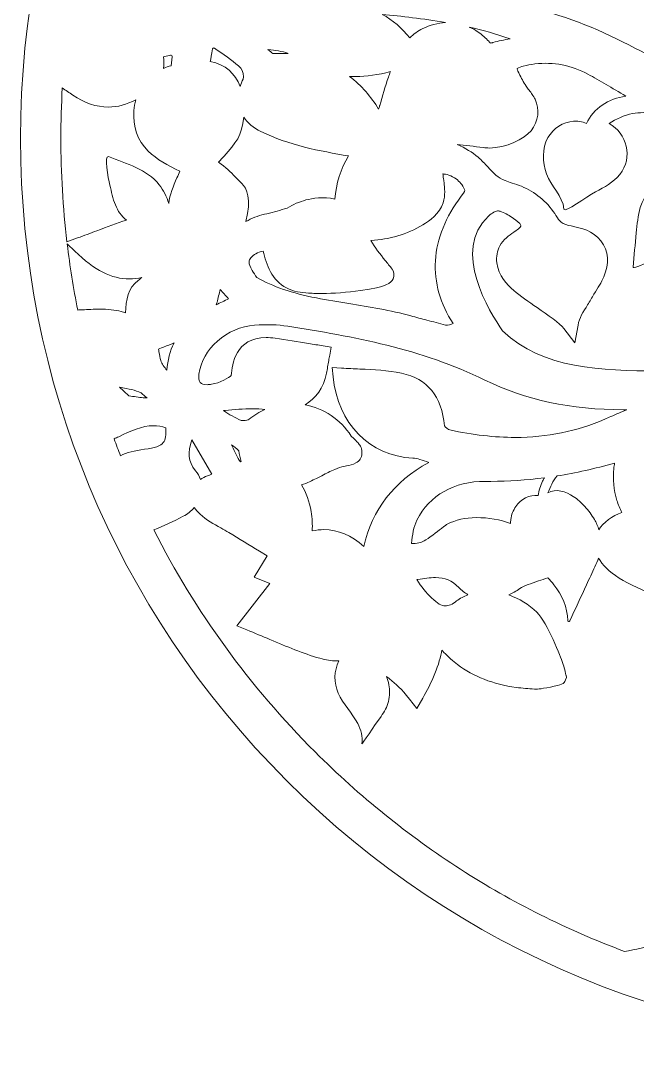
# Model space of a CAD drawing. Header units: millimetres. Extents: x -978 to 1415, y -113 to 605.
# Drawn here: x 728.8 to 961.7, y -80.8 to 306.6 of the extents above; entities that cross this region are included whole.
import ezdxf

# ---------------------------------------------------------------- set-up
doc = ezdxf.new("R2010")
doc.units = ezdxf.units.MM
doc.header["$MEASUREMENT"] = 0
doc.layers.add('Layer 1', color=7, linetype='Continuous')

msp = doc.modelspace()

# ---------------------------------------------------------------- linework, layer by layer
at = {"layer": 'Layer 1', "lineweight": 0}
for points, knots in [([(1314.18, 504.58), (1249.42, 569.34), (1163.31, 605.01), (1071.72, 605.01), (980.12, 605.01), (894.02, 569.34), (829.25, 504.58), (764.48, 439.81), (728.82, 353.7), (728.82, 262.11), (728.82, 170.52), (764.48, 84.41), (829.25, 19.64), (894.02, -45.12), (980.12, -80.79), (1071.72, -80.79), (1163.31, -80.79), (1249.42, -45.12), (1314.18, 19.64), (1378.95, 84.41), (1414.62, 170.52), (1414.62, 262.11), (1414.62, 353.7), (1378.95, 439.81), (1314.18, 504.58)], [0, 0, 0, 0, 1, 1, 1, 2, 2, 2, 3, 3, 3, 4, 4, 4, 5, 5, 5, 6, 6, 6, 7, 7, 7, 8, 8, 8, 8]), ([(920.52, 359.5), (921.96, 356.03), (924.02, 353.15), (926.63, 350.95), (927.38, 350.31), (928.15, 349.71), (928.91, 349.12), (930.57, 347.82), (932.14, 346.6), (933.38, 345.13), (935.23, 342.93), (938.88, 335.05), (940.15, 334.91), (942.5, 334.67), (947.78, 344.13), (948.83, 346.13), (949.33, 347.06), (949.77, 347.91), (950.13, 348.58), (950.35, 348.97), (950.56, 349.36), (950.78, 349.75), (952.44, 352.76), (954.31, 356.17), (954.31, 360.43), (954.29, 368.49), (948.36, 375.78), (940.2, 377.77), (939.83, 377.86), (939.57, 378.16), (939.55, 378.53), (939.42, 380.19), (939.34, 381.67), (939.3, 383.06), (939.26, 384.07), (939.46, 384.55), (939.58, 384.68), (939.66, 384.76), (939.91, 384.85), (940.37, 384.85), (940.91, 384.85), (941.56, 384.73), (942.3, 384.48), (950.92, 381.66), (955.61, 377.71), (957.99, 371.26), (961.83, 360.86), (965.82, 350.37), (969.69, 340.21), (971.86, 334.52), (974.06, 328.73), (976.25, 322.92), (973.64, 325.3), (970.68, 327.34), (967.27, 328.36), (965.27, 331.61), (962.98, 334.93), (959.34, 336.46), (955.74, 337.97), (952.09, 337.31), (949.19, 334.73), (943.61, 329.75), (940.5, 322.01), (933.13, 319.19), (931.49, 318.56), (947.81, 310.96), (955.44, 311.87), (958.51, 312.24), (963.53, 313.28), (965.16, 316.27), (966.1, 318), (965.79, 319.94), (965.37, 321.77), (965.37, 321.78), (965.37, 321.79), (965.37, 321.79), (965.19, 322.54), (965.97, 323.14), (966.65, 322.78), (966.95, 322.62), (967.25, 322.46), (967.54, 322.29), (969.75, 320.88), (971.73, 319.06), (973.52, 317.14), (977.01, 313.43), (979.83, 309.12), (982.27, 304.67), (983.21, 302.93), (984.09, 301.17), (984.93, 299.39), (986.57, 294.49), (987.9, 289.36), (989.29, 283.97), (989.29, 283.97), (989.31, 283.9), (989.31, 283.9), (989.58, 282.85), (989.85, 281.78), (990.14, 280.7), (989.63, 280.94), (989.13, 281.18), (988.65, 281.43), (983.13, 284.17), (977.56, 287.19), (972.18, 290.12), (960.14, 296.66), (947.69, 303.43), (934.53, 307.73), (931.2, 308.82), (928.13, 309.79), (925.16, 310.71), (924.94, 310.97), (924.72, 311.23), (924.51, 311.49), (922.83, 313.52), (921.28, 315.71), (919.99, 317.59), (919.52, 318.27), (919.05, 318.95), (918.59, 319.64), (918.59, 319.64), (918.52, 319.74), (918.52, 319.74), (917.55, 321.17), (916.55, 322.64), (915.51, 324.09), (914.98, 324.84), (914.47, 325.54), (913.96, 326.2), (915.36, 327.06), (916.55, 328.12), (917.5, 329.37), (918.89, 331.18), (919.77, 333.36), (920.04, 335.66), (920.29, 337.78), (920.07, 340), (919.38, 342.25), (918.76, 344.29), (917.79, 346.25), (916.5, 348.09), (915.31, 349.78), (913.81, 351.36), (911.92, 352.92), (909.45, 354.95), (906.76, 356.58), (904.17, 358.16), (903.12, 358.8), (902.03, 359.46), (900.99, 360.13), (899.15, 361.32), (897.55, 362.51), (896.11, 363.76), (894.78, 364.91), (893.47, 366.19), (892.21, 367.58), (893.64, 369.7), (894.89, 372.25), (896.1, 375.48), (896.1, 375.48), (896.91, 377.66), (896.91, 377.66), (896.91, 377.66), (895, 378.99), (895, 378.99), (888.18, 383.73), (880.64, 386.26), (872.57, 386.51), (880.06, 387.81), (887.37, 388.43), (894.99, 388.43), (897.31, 388.43), (899.7, 388.48), (902.01, 388.53), (902.01, 388.53), (902.05, 388.54), (902.05, 388.54), (909.26, 388.7), (916.73, 388.87), (923.7, 387.48), (927.12, 386.8), (927.79, 385.66), (928.3, 382.07), (928.39, 381.47), (928.49, 380.84), (928.63, 380.16), (928.93, 378.67), (928.11, 377.16), (926.69, 376.55), (926.58, 376.5), (926.46, 376.46), (926.35, 376.4), (924.93, 375.77), (916.44, 369.32), (920.52, 359.5)], [0, 0, 0, 0, 1, 1, 1, 2, 2, 2, 3, 3, 3, 4, 4, 4, 5, 5, 5, 6, 6, 6, 7, 7, 7, 8, 8, 8, 9, 9, 9, 10, 10, 10, 11, 11, 11, 12, 12, 12, 13, 13, 13, 14, 14, 14, 15, 15, 15, 16, 16, 16, 17, 17, 17, 18, 18, 18, 19, 19, 19, 20, 20, 20, 21, 21, 21, 22, 22, 22, 23, 23, 23, 24, 24, 24, 25, 25, 25, 26, 26, 26, 27, 27, 27, 28, 28, 28, 29, 29, 29, 30, 30, 30, 31, 31, 31, 32, 32, 32, 33, 33, 33, 34, 34, 34, 35, 35, 35, 36, 36, 36, 37, 37, 37, 38, 38, 38, 39, 39, 39, 40, 40, 40, 41, 41, 41, 42, 42, 42, 43, 43, 43, 44, 44, 44, 45, 45, 45, 46, 46, 46, 47, 47, 47, 48, 48, 48, 49, 49, 49, 50, 50, 50, 51, 51, 51, 52, 52, 52, 53, 53, 53, 54, 54, 54, 55, 55, 55, 56, 56, 56, 57, 57, 57, 58, 58, 58, 59, 59, 59, 60, 60, 60, 61, 61, 61, 62, 62, 62, 63, 63, 63, 64, 64, 64, 65, 65, 65, 65]), ([(865.37, 308.97), (872.73, 308.33), (880.65, 307.3), (889.29, 305.85), (886.32, 305.74), (883.35, 304.96), (880.63, 303.57), (878.84, 302.65), (877.2, 301.48), (875.74, 300.06), (872.84, 303.76), (869.32, 306.77), (865.37, 308.97)], [0, 0, 0, 0, 1, 1, 1, 2, 2, 2, 3, 3, 3, 4, 4, 4, 4]), ([(913.62, 299.73), (911.44, 299.37), (909.29, 298.9), (907.16, 298.32), (907.16, 298.32), (906.99, 298.27), (906.99, 298.27), (906.81, 298.22), (906.49, 298.14), (906.3, 298.1), (906.07, 298.26), (905.74, 298.61), (905.56, 298.79), (904.48, 299.92), (903.19, 301.21), (901.58, 302.29), (900.49, 303.03), (899.33, 303.65), (898.14, 304.17), (903.27, 303.02), (908.4, 301.55), (913.62, 299.73)], [0, 0, 0, 0, 1, 1, 1, 2, 2, 2, 3, 3, 3, 4, 4, 4, 5, 5, 5, 6, 6, 6, 7, 7, 7, 7]), ([(812.03, 288.62), (812.71, 287.96), (813.19, 285.19), (812.88, 284.52), (812.4, 283.59), (812.01, 282.68), (811.71, 281.77), (809.85, 286.41), (806.17, 290.22), (800.47, 291.19), (800.61, 292.23), (800.87, 293.74), (801.32, 295.92), (801.35, 296.08), (801.43, 296.18), (801.58, 296.24), (801.73, 296.3), (801.87, 296.29), (802, 296.2), (802, 296.2), (803.11, 295.44), (803.11, 295.44), (803.11, 295.44), (803.11, 295.43), (803.11, 295.43), (806.75, 292.95), (809.62, 290.98), (812.03, 288.62)], [0, 0, 0, 0, 1, 1, 1, 2, 2, 2, 3, 3, 3, 4, 4, 4, 5, 5, 5, 6, 6, 6, 7, 7, 7, 8, 8, 8, 9, 9, 9, 9]), ([(829.86, 294.22), (829.48, 294.21), (829.1, 294.2), (828.72, 294.19), (827.75, 294.16), (826.74, 294.13), (825.78, 294.13), (825.14, 294.13), (824.57, 294.14), (824.05, 294.17), (823.61, 294.48), (822.97, 294.99), (822.21, 295.66), (825.02, 295.39), (827.47, 295.05), (829.86, 294.22)], [0, 0, 0, 0, 1, 1, 1, 2, 2, 2, 3, 3, 3, 4, 4, 4, 5, 5, 5, 5]), ([(782.81, 292.87), (782.81, 292.87), (785.48, 293.5), (785.48, 293.5), (785.65, 293.54), (785.81, 293.5), (785.94, 293.38), (785.94, 293.38), (785.94, 293.38), (785.94, 293.38), (786.08, 293.26), (786.14, 293.11), (786.11, 292.93), (786.11, 292.93), (785.67, 289.58), (785.67, 289.58), (784.67, 289.3), (783.71, 288.96), (782.8, 288.57), (783.02, 289.94), (783.03, 291.37), (782.81, 292.87)], [0, 0, 0, 0, 1, 1, 1, 2, 2, 2, 3, 3, 3, 4, 4, 4, 5, 5, 5, 6, 6, 6, 7, 7, 7, 7]), ([(995.56, 189.42), (997.87, 187.93), (1000.7, 187.61), (1003.36, 187.23), (1006.95, 186.71), (1010.27, 185.68), (1013.27, 183.58), (1014.64, 182.62), (1013.99, 192.31), (1014.13, 195.69), (1014.25, 198.64), (1014, 201.86), (1012.35, 204.4), (1010.58, 207.11), (1007.4, 208.2), (1004.27, 208.14), (1002.69, 208.11), (1000.99, 207.64), (999.81, 206.63), (995.03, 212.15), (987.26, 214.79), (979.81, 212.17), (974.49, 210.31), (970.13, 206.16), (968.25, 200.83), (966.15, 194.88), (966.99, 188.2), (969.38, 182.47), (970.62, 179.5), (972.26, 176.73), (974.24, 174.22), (972.62, 174.25), (971.01, 174.27), (969.4, 174.29), (969.4, 174.29), (969.38, 172.79), (969.38, 172.79), (969.38, 172.79), (969.38, 172.75), (969.38, 172.75), (969.38, 172.75), (969.38, 172.75), (969.38, 172.75), (969.38, 172.75), (969.38, 172.79), (969.38, 172.79), (969.38, 172.79), (969.4, 174.29), (969.4, 174.29), (948.19, 174.54), (926.26, 174.81), (910.79, 189.45), (905.87, 196.49), (891.43, 219.77), (905.48, 232.77), (906.8, 233.99), (908.34, 234.8), (909.21, 234.74), (909.58, 234.71), (910.16, 234.48), (910.41, 234.38), (912, 233.74), (913.51, 232.91), (914.91, 231.92), (914.91, 231.92), (914.95, 231.89), (914.95, 231.89), (916.04, 231.11), (917.4, 230.15), (917.65, 229.28), (917.77, 228.87), (917.73, 228.54), (915.45, 226.99), (915.45, 226.99), (915.41, 226.96), (915.41, 226.96), (915.27, 226.86), (915.12, 226.76), (914.99, 226.67), (913.34, 225.53), (911.09, 223.96), (909.77, 221.56), (908.75, 219.71), (908.34, 217.45), (908.61, 215.19), (909.19, 210.25), (912.57, 206.84), (915.05, 204.7), (917.38, 202.7), (920.67, 200.42), (923.84, 198.22), (927.89, 195.41), (932.48, 192.23), (933.93, 190.33), (933.93, 190.33), (938.11, 184.88), (938.11, 184.88), (938.11, 184.88), (939.27, 191.65), (939.27, 191.65), (939.71, 194.21), (941.26, 196.68), (942.91, 199.3), (943.72, 200.59), (944.55, 201.92), (945.28, 203.31), (946.9, 205.72), (948.09, 207.8), (949.02, 209.86), (951.18, 214.68), (950.77, 219.74), (947.93, 223.4), (944.82, 227.41), (940.49, 228.28), (936.66, 229.05), (935.33, 229.32), (933.83, 229.67), (932.88, 230.47), (932.23, 231.01), (931.67, 231.9), (931.07, 232.84), (930.89, 233.13), (930.7, 233.43), (930.51, 233.72), (927.45, 238.34), (922.97, 242.01), (917.9, 244.04), (916.72, 244.52), (915.54, 244.89), (914.4, 245.26), (913.47, 245.56), (912.58, 245.84), (911.72, 246.17), (909.15, 247.14), (907.34, 249.09), (905.23, 251.34), (904.09, 252.56), (902.91, 253.83), (901.53, 255.01), (899.34, 256.88), (896.74, 258.47), (893.6, 259.83), (896.7, 259.52), (900.01, 259.13), (903.52, 258.64), (904.25, 258.54), (905.02, 258.49), (905.8, 258.49), (912.09, 258.49), (919.01, 261.87), (921.53, 265.03), (924.34, 268.54), (924.94, 273.2), (923.07, 276.89), (922.41, 278.19), (921.6, 279.28), (920.81, 280.33), (920.41, 280.86), (920.04, 281.36), (919.71, 281.85), (918.7, 283.37), (917.8, 284.96), (917.05, 286.59), (917.05, 286.59), (916.88, 286.94), (916.88, 286.94), (916.46, 287.83), (916.3, 288.28), (916.24, 288.5), (916.78, 288.95), (917.97, 289.25), (918.57, 289.39), (919.97, 289.75), (921.47, 290.02), (923, 290.22), (929.91, 291.09), (936.83, 289.76), (943.01, 286.37), (947.46, 283.93), (952.08, 281.24), (957.33, 278.05), (957.28, 278.04), (957.23, 278.04), (957.18, 278.03), (951, 277.2), (944.93, 273.48), (942.47, 267.75), (940.83, 268.46), (938.87, 268.78), (937.6, 268.67), (933.63, 268.31), (929.9, 265.87), (927.94, 262.4), (925.6, 258.27), (925.82, 253.08), (927.4, 248.73), (929.07, 244.13), (933.47, 240.39), (933.97, 235.42), (934.13, 233.79), (942.5, 240.2), (945.85, 241.96), (949.17, 243.69), (952.67, 245.45), (955.05, 248.45), (960.19, 254.94), (957.66, 264.14), (950.99, 267.75), (953.71, 269.51), (956.67, 270.87), (959.87, 271.49), (962.53, 272.01), (965.29, 271.97), (967.89, 271.34), (982.92, 261.18), (994.35, 250.32), (1002.78, 238.13), (996.4, 241.03), (988.95, 241.61), (982.32, 239.42), (980.21, 242.06), (977.45, 244.06), (973.91, 244.5), (968.18, 245.2), (964.32, 241.21), (962.77, 236.08), (961.83, 232.96), (961.62, 229.67), (961.28, 226.44), (960.84, 222.15), (960.45, 217.85), (960.04, 213.55), (959.9, 212.03), (971.85, 218.9), (977.16, 220.7), (980.03, 221.67), (983.05, 222.37), (985.15, 224.72), (987.29, 227.09), (987.11, 230.01), (986.01, 232.82), (985.81, 233.34), (985.59, 233.85), (985.35, 234.36), (991.62, 234.31), (997.87, 232.89), (1003.28, 229.65), (1007.59, 227.07), (1010.62, 223.35), (1013.17, 219.08), (1022.43, 197.66), (1026.84, 179.62), (1027.29, 161.3), (1025.63, 162.27), (1024.17, 163.16), (1022.91, 164.17), (1022.91, 164.17), (1022.6, 164.39), (1022.6, 164.39), (1011.97, 170.84), (999.68, 172.99), (987.06, 173.78), (985.1, 175.19), (983.25, 176.76), (981.54, 178.49), (977.31, 182.77), (974.11, 188.42), (974.33, 194.59), (974.35, 195.22), (974.41, 195.84), (974.51, 196.46), (974.79, 197.8), (975.21, 199.1), (975.81, 200.32), (978.06, 204.93), (983.35, 207.74), (988.45, 206.97), (990.61, 206.65), (992.59, 205.68), (994.22, 204.29), (991.4, 199.67), (990.52, 192.69), (995.56, 189.42)], [0, 0, 0, 0, 1, 1, 1, 2, 2, 2, 3, 3, 3, 4, 4, 4, 5, 5, 5, 6, 6, 6, 7, 7, 7, 8, 8, 8, 9, 9, 9, 10, 10, 10, 11, 11, 11, 12, 12, 12, 13, 13, 13, 14, 14, 14, 15, 15, 15, 16, 16, 16, 17, 17, 17, 18, 18, 18, 19, 19, 19, 20, 20, 20, 21, 21, 21, 22, 22, 22, 23, 23, 23, 24, 24, 24, 25, 25, 25, 26, 26, 26, 27, 27, 27, 28, 28, 28, 29, 29, 29, 30, 30, 30, 31, 31, 31, 32, 32, 32, 33, 33, 33, 34, 34, 34, 35, 35, 35, 36, 36, 36, 37, 37, 37, 38, 38, 38, 39, 39, 39, 40, 40, 40, 41, 41, 41, 42, 42, 42, 43, 43, 43, 44, 44, 44, 45, 45, 45, 46, 46, 46, 47, 47, 47, 48, 48, 48, 49, 49, 49, 50, 50, 50, 51, 51, 51, 52, 52, 52, 53, 53, 53, 54, 54, 54, 55, 55, 55, 56, 56, 56, 57, 57, 57, 58, 58, 58, 59, 59, 59, 60, 60, 60, 61, 61, 61, 62, 62, 62, 63, 63, 63, 64, 64, 64, 65, 65, 65, 66, 66, 66, 67, 67, 67, 68, 68, 68, 69, 69, 69, 70, 70, 70, 71, 71, 71, 72, 72, 72, 73, 73, 73, 74, 74, 74, 75, 75, 75, 76, 76, 76, 77, 77, 77, 78, 78, 78, 79, 79, 79, 80, 80, 80, 81, 81, 81, 82, 82, 82, 83, 83, 83, 84, 84, 84, 85, 85, 85, 86, 86, 86, 87, 87, 87, 88, 88, 88, 89, 89, 89, 90, 90, 90, 91, 91, 91, 92, 92, 92, 93, 93, 93, 94, 94, 94, 94]), ([(868.44, 287.38), (868.18, 286.65), (867.93, 285.95), (867.71, 285.3), (866.47, 281.72), (865.42, 278.06), (864.4, 274.51), (864.4, 274.51), (864.36, 274.36), (864.36, 274.36), (864.25, 273.97), (864.13, 273.56), (864.01, 273.15), (861.19, 277.88), (857.53, 282.02), (853.06, 285.52), (853.8, 285.48), (854.54, 285.46), (855.28, 285.46), (859.42, 285.46), (863.84, 286.1), (868.44, 287.38)], [0, 0, 0, 0, 1, 1, 1, 2, 2, 2, 3, 3, 3, 4, 4, 4, 5, 5, 5, 6, 6, 6, 7, 7, 7, 7]), ([(744.04, 262.15), (744.04, 268.44), (744.23, 274.83), (744.59, 281.18), (745.27, 280.72), (745.92, 280.27), (746.55, 279.84), (747.21, 279.38), (747.87, 278.92), (748.53, 278.47), (752.95, 275.49), (757.48, 273.97), (761.98, 273.97), (765.46, 273.97), (768.93, 274.88), (772.3, 276.68), (771.95, 275.4), (771.73, 274.05), (771.62, 272.65), (771.16, 266.43), (772.93, 261.42), (777.04, 257.33), (780.24, 254.14), (784.46, 251.88), (788.92, 249.74), (788.59, 248.9), (788.23, 248.06), (787.87, 247.24), (786.52, 244.08), (785.13, 240.84), (784.81, 237.58), (783.99, 240.13), (782.79, 242.54), (781.15, 244.62), (776.48, 250.55), (768.74, 252.59), (762.01, 255.25), (760.32, 255.92), (761.89, 247.22), (762.54, 244.48), (763.14, 241.97), (763.65, 239.39), (764.63, 236.99), (765.55, 234.76), (766.94, 232.71), (768.76, 231.27), (765.08, 230.06), (761.43, 228.68), (757.64, 227.25), (755.27, 226.35), (752.83, 225.43), (750.35, 224.53), (750.35, 224.53), (746.34, 223.09), (746.34, 223.09), (744.81, 236.02), (744.04, 249.08), (744.04, 262.15)], [0, 0, 0, 0, 1, 1, 1, 2, 2, 2, 3, 3, 3, 4, 4, 4, 5, 5, 5, 6, 6, 6, 7, 7, 7, 8, 8, 8, 9, 9, 9, 10, 10, 10, 11, 11, 11, 12, 12, 12, 13, 13, 13, 14, 14, 14, 15, 15, 15, 16, 16, 16, 17, 17, 17, 18, 18, 18, 19, 19, 19, 19]), ([(812.34, 245.12), (811.46, 245.96), (810.69, 246.76), (809.94, 247.54), (808.09, 249.47), (806.33, 251.31), (803.6, 253.12), (804.35, 253.97), (805.04, 254.75), (805.68, 255.47), (810.01, 260.32), (812.52, 263.14), (813.06, 270.14), (814.53, 267.96), (816.71, 266.13), (819.51, 264.75), (829.99, 259.56), (841.89, 257.33), (852.65, 255.5), (849.67, 250.63), (847.88, 244.97), (847.49, 239.2), (843.19, 240.29), (838.89, 239.5), (836.53, 238.87), (834.09, 238.22), (831.72, 237.18), (829.47, 235.79), (829.47, 235.79), (828.53, 235.51), (828.53, 235.51), (826.03, 234.76), (823.44, 233.99), (820.91, 233.48), (818.33, 232.96), (816.08, 231.88), (813.93, 230.76), (816.01, 239.23), (814.29, 243.23), (812.34, 245.12)], [0, 0, 0, 0, 1, 1, 1, 2, 2, 2, 3, 3, 3, 4, 4, 4, 5, 5, 5, 6, 6, 6, 7, 7, 7, 8, 8, 8, 9, 9, 9, 10, 10, 10, 11, 11, 11, 12, 12, 12, 13, 13, 13, 13]), ([(892.15, 192.28), (891.48, 191.81), (890.12, 191.37), (889.27, 191.61), (886.92, 192.27), (884.54, 192.89), (882.24, 193.49), (880.26, 194.01), (878.22, 194.54), (876.22, 195.09), (868.44, 197.23), (860.49, 198.51), (852.79, 199.76), (848.76, 200.41), (844.59, 201.09), (840.52, 201.87), (831.36, 203.64), (824.01, 206.17), (818.06, 209.6), (817.39, 210.53), (816.8, 211.4), (816.28, 212.27), (814.56, 215.1), (815.08, 216.16), (815.77, 217.01), (816.76, 218.24), (818.27, 219.07), (820.47, 219.58), (821.58, 214.39), (823.68, 208.53), (829.21, 205.64), (831.85, 204.26), (834.75, 203.9), (837.5, 203.72), (839.31, 203.6), (841.15, 203.54), (842.97, 203.54), (846.39, 203.54), (852.36, 204.02), (857.17, 204.67), (867.18, 206.04), (868.68, 207.52), (869.44, 209.05), (870.04, 210.26), (869.89, 211.68), (869.07, 212.77), (868.22, 213.88), (867.33, 214.99), (866.53, 215.98), (864.51, 218.49), (862.58, 220.89), (861.1, 223.54), (868.01, 223.93), (874.72, 225.95), (880.65, 229.46), (883.29, 231.02), (886.96, 233.59), (888.36, 237.85), (889.25, 240.58), (888.94, 243.38), (888.7, 245.62), (888.7, 245.62), (888.68, 245.83), (888.68, 245.83), (888.64, 246.16), (888.58, 246.51), (888.52, 246.9), (888.38, 247.78), (888.32, 248.34), (888.3, 248.7), (888.3, 248.7), (888.31, 248.7), (888.31, 248.7), (889.33, 248.7), (891.52, 248.07), (893.27, 246.81), (894.6, 245.86), (895.65, 244.56), (896.33, 243.05), (896.68, 242.27), (896.71, 242.2), (895.21, 240.27), (889.32, 232.67), (885.95, 224.26), (885.45, 215.94), (884.95, 207.72), (887.27, 199.55), (892.15, 192.28)], [0, 0, 0, 0, 1, 1, 1, 2, 2, 2, 3, 3, 3, 4, 4, 4, 5, 5, 5, 6, 6, 6, 7, 7, 7, 8, 8, 8, 9, 9, 9, 10, 10, 10, 11, 11, 11, 12, 12, 12, 13, 13, 13, 14, 14, 14, 15, 15, 15, 16, 16, 16, 17, 17, 17, 18, 18, 18, 19, 19, 19, 20, 20, 20, 21, 21, 21, 22, 22, 22, 23, 23, 23, 24, 24, 24, 25, 25, 25, 26, 26, 26, 27, 27, 27, 28, 28, 28, 29, 29, 29, 29]), ([(752.08, 197.39), (751.54, 197.36), (750.98, 197.33), (750.43, 197.3), (748.78, 205.55), (747.45, 213.9), (746.44, 222.3), (746.44, 222.3), (749.27, 219.55), (749.27, 219.55), (756.77, 212.29), (763.13, 209.06), (769.91, 209.06), (771.47, 209.06), (773.04, 209.22), (774.66, 209.57), (774.15, 209.21), (773.66, 208.83), (773.2, 208.44), (769.39, 205.88), (768.6, 200.97), (768.47, 196.29), (767.94, 196.44), (767.38, 196.59), (766.8, 196.75), (764.43, 197.36), (761.84, 197.65), (758.64, 197.65), (756.48, 197.65), (754.35, 197.52), (752.08, 197.39)], [0, 0, 0, 0, 1, 1, 1, 2, 2, 2, 3, 3, 3, 4, 4, 4, 5, 5, 5, 6, 6, 6, 7, 7, 7, 8, 8, 8, 9, 9, 9, 10, 10, 10, 10]), ([(807.35, 201.54), (805.82, 200.83), (804.21, 200.07), (802.61, 199.24), (803.16, 200.53), (803.51, 202.14), (803.9, 203.93), (803.98, 204.26), (804.06, 204.63), (804.15, 205.02), (805.11, 204.01), (806.19, 202.83), (807.35, 201.54)], [0, 0, 0, 0, 1, 1, 1, 2, 2, 2, 3, 3, 3, 4, 4, 4, 4]), ([(951.65, 157.06), (950.89, 156.72), (950.14, 156.39), (949.36, 156.05), (938.96, 151.51), (927.58, 149.2), (915.53, 149.2), (907.8, 149.2), (899.52, 150.15), (890.93, 152.01), (890.28, 152.15), (889.18, 153.09), (888.87, 153.54), (887.83, 164.79), (882.52, 171.31), (872.63, 173.46), (867.46, 174.59), (862.11, 174.82), (856.94, 175.03), (854.68, 175.13), (852.34, 175.23), (850.04, 175.4), (850.04, 175.4), (846.49, 175.67), (846.49, 175.67), (846.49, 175.67), (846.83, 172.12), (846.83, 172.12), (848.55, 154.49), (860.62, 142.14), (876.87, 141.4), (878.59, 141.33), (880.46, 140.69), (882.92, 139.78), (869.68, 132.43), (861.63, 121.99), (858.4, 107.99), (853.76, 112.23), (848.71, 114.38), (843.36, 114.38), (841.9, 114.38), (840.42, 114.22), (838.96, 113.89), (839.01, 116.15), (838.98, 118.68), (838.53, 121.21), (837.88, 124.95), (836.63, 128.38), (834.89, 131.27), (837.07, 132.03), (839.01, 132.96), (840.55, 133.73), (841.21, 134.06), (841.86, 134.4), (842.54, 134.75), (844.22, 135.63), (845.81, 136.46), (847.46, 137.13), (848.75, 137.66), (849.89, 138.03), (850.93, 138.27), (851.24, 138.34), (851.54, 138.4), (851.88, 138.46), (852.95, 138.65), (854.17, 138.87), (855.46, 139.55), (856.79, 140.25), (857.61, 141.59), (857.66, 143.15), (857.79, 143.94), (857.68, 144.73), (857.35, 145.43), (857.06, 146.04), (856.7, 146.53), (856.44, 146.85), (856.31, 147.03), (856.16, 147.2), (856, 147.37), (856, 147.37), (855.82, 147.58), (855.82, 147.58), (855.3, 148.18), (854.75, 148.71), (854.33, 149.1), (854.07, 149.34), (853.82, 149.55), (853.6, 149.73), (849.58, 156.02), (843.29, 160.22), (836.21, 161.53), (840.37, 163.86), (843.19, 167.93), (844.3, 173.43), (844.62, 175.05), (844.89, 176.66), (845.16, 178.24), (845.28, 178.93), (845.4, 179.61), (845.52, 180.28), (845.52, 180.28), (846.05, 183.28), (846.05, 183.28), (846.05, 183.28), (843.05, 183.77), (843.05, 183.77), (841.22, 184.07), (839.39, 184.38), (837.55, 184.69), (833.45, 185.39), (829.21, 186.11), (824.98, 186.67), (823.76, 186.84), (822.61, 186.92), (821.55, 186.92), (810, 186.92), (808.74, 176.77), (808.32, 172.61), (807.6, 171.79), (804.08, 169.75), (800.95, 169.26), (800.37, 169.17), (799.83, 169.12), (799.32, 169.12), (798.06, 169.12), (797.12, 169.4), (796.67, 169.91), (796.17, 170.46), (796, 171.6), (796.17, 173.1), (797.28, 182.45), (806.89, 190.93), (817.17, 191.62), (821.72, 191.93), (825.94, 191.79), (829.69, 191.2), (854.2, 187.38), (880.14, 182.66), (904.13, 170.88), (919.51, 163.32), (936.62, 159.65), (956.42, 159.65), (956.86, 159.65), (957.3, 159.65), (957.75, 159.66), (955.63, 158.84), (953.66, 157.96), (951.65, 157.06)], [0, 0, 0, 0, 1, 1, 1, 2, 2, 2, 3, 3, 3, 4, 4, 4, 5, 5, 5, 6, 6, 6, 7, 7, 7, 8, 8, 8, 9, 9, 9, 10, 10, 10, 11, 11, 11, 12, 12, 12, 13, 13, 13, 14, 14, 14, 15, 15, 15, 16, 16, 16, 17, 17, 17, 18, 18, 18, 19, 19, 19, 20, 20, 20, 21, 21, 21, 22, 22, 22, 23, 23, 23, 24, 24, 24, 25, 25, 25, 26, 26, 26, 27, 27, 27, 28, 28, 28, 29, 29, 29, 30, 30, 30, 31, 31, 31, 32, 32, 32, 33, 33, 33, 34, 34, 34, 35, 35, 35, 36, 36, 36, 37, 37, 37, 38, 38, 38, 39, 39, 39, 40, 40, 40, 41, 41, 41, 42, 42, 42, 43, 43, 43, 44, 44, 44, 45, 45, 45, 46, 46, 46, 47, 47, 47, 48, 48, 48, 49, 49, 49, 49]), ([(786.77, 184.87), (785.23, 181.77), (784.34, 178.35), (784.1, 174.54), (783.07, 175.73), (782.21, 176.96), (781.78, 178.28), (781.46, 179.26), (781.28, 180.34), (781.09, 181.48), (781.03, 181.81), (780.98, 182.15), (780.92, 182.5), (782.34, 183.15), (783.85, 183.73), (785.31, 184.3), (785.79, 184.49), (786.28, 184.67), (786.77, 184.87)], [0, 0, 0, 0, 1, 1, 1, 2, 2, 2, 3, 3, 3, 4, 4, 4, 5, 5, 5, 6, 6, 6, 6]), ([(776.62, 164.18), (776.11, 164.13), (775.61, 164.14), (775.12, 164.18), (773.44, 164.35), (771.62, 164.61), (769.71, 164.97), (769.21, 165.37), (768.7, 165.82), (768.19, 166.32), (767.52, 166.97), (766.84, 167.58), (766.16, 168.14), (769.88, 167.55), (772.08, 167.07), (774.32, 166.05), (775.08, 165.31), (775.84, 164.69), (776.62, 164.18)], [0, 0, 0, 0, 1, 1, 1, 2, 2, 2, 3, 3, 3, 4, 4, 4, 5, 5, 5, 6, 6, 6, 6]), ([(805.48, 159.34), (805.64, 159.36), (805.81, 159.37), (805.97, 159.39), (805.97, 159.39), (806.02, 159.39), (806.02, 159.39), (809.45, 159.71), (812.99, 160.03), (816.37, 160.03), (818.08, 160.03), (819.64, 159.95), (821.1, 159.78), (818.97, 158.84), (816.95, 157.6), (815.07, 156.08), (814.8, 155.86), (813.86, 155.54), (812.89, 155.54), (812.48, 155.54), (812.23, 155.59), (812.16, 155.63), (809.75, 156.63), (807.54, 157.86), (805.48, 159.34)], [0, 0, 0, 0, 1, 1, 1, 2, 2, 2, 3, 3, 3, 4, 4, 4, 5, 5, 5, 6, 6, 6, 7, 7, 7, 8, 8, 8, 8]), ([(766.56, 142.29), (765.75, 144.36), (764.94, 146.5), (764.14, 148.66), (764.77, 148.95), (765.36, 149.24), (765.88, 149.49), (770.36, 151.62), (774.6, 153.64), (779.01, 153.64), (780.59, 153.64), (782.11, 153.38), (783.64, 152.87), (783.85, 150.1), (783.55, 148.3), (782.72, 147.25), (781.72, 145.97), (779.47, 145.16), (775.64, 144.72), (771.83, 144.28), (768.83, 143.48), (766.56, 142.29)], [0, 0, 0, 0, 1, 1, 1, 2, 2, 2, 3, 3, 3, 4, 4, 4, 5, 5, 5, 6, 6, 6, 7, 7, 7, 7]), ([(793.43, 148.33), (793.43, 148.33), (801.04, 135.37), (801.04, 135.37), (800.45, 135.11), (799.92, 134.88), (799.4, 134.69), (798.39, 134.3), (797.49, 133.85), (796.71, 133.35), (796.32, 134.51), (795.71, 135.61), (794.91, 136.6), (791.9, 140.35), (792, 143.3), (793.43, 148.33)], [0, 0, 0, 0, 1, 1, 1, 2, 2, 2, 3, 3, 3, 4, 4, 4, 5, 5, 5, 5]), ([(956.79, -44.89), (935.19, -36.82), (914.39, -26.39), (894.95, -13.89), (875.25, -1.22), (856.77, 13.7), (840.02, 30.45), (815.24, 55.22), (794.76, 83.42), (779.13, 114.26), (782.83, 115.81), (786.61, 117.44), (790.27, 119.42), (791.9, 120.3), (793.3, 121.42), (794.41, 122.74), (794.98, 121.88), (795.71, 121.03), (796.61, 120.2), (798.96, 118.03), (801.71, 116.5), (804.38, 115.03), (805.42, 114.45), (806.5, 113.85), (807.5, 113.24), (811.28, 110.94), (815.06, 108.63), (819.01, 106.23), (819.01, 106.23), (821.92, 104.46), (821.92, 104.46), (821.92, 104.46), (816.99, 96.4), (816.99, 96.4), (816.99, 96.4), (822.94, 94.03), (822.94, 94.03), (822.94, 94.03), (810.52, 78.02), (810.52, 78.02), (810.52, 78.02), (814.23, 76.54), (814.23, 76.54), (817.24, 75.34), (820.15, 74.1), (822.98, 72.9), (829.37, 70.19), (835.4, 67.63), (841.75, 65.8), (844.13, 65.11), (846.19, 64.78), (848.04, 64.78), (848.37, 64.78), (848.69, 64.79), (849.01, 64.81), (847.11, 61.02), (847.04, 56.51), (848.75, 52.62), (850.59, 48.42), (853.98, 45.17), (856.1, 41.13), (857.32, 38.81), (858.13, 36.18), (857.72, 33.54), (857.65, 33.05), (862.49, 40.6), (864.9, 43.87), (866.16, 45.59), (867.19, 47.43), (867.71, 49.51), (868.22, 51.56), (868.28, 53.74), (867.89, 55.82), (867.69, 56.9), (867.37, 57.96), (866.94, 58.98), (867.34, 58.65), (867.74, 58.33), (868.13, 58.01), (870.49, 56.1), (872.71, 54.29), (875.66, 50.41), (875.66, 50.41), (878.37, 46.83), (878.37, 46.83), (878.37, 46.83), (880.64, 50.7), (880.64, 50.7), (883.83, 56.14), (887.27, 64.1), (887.81, 68.88), (888, 68.69), (888.2, 68.5), (888.4, 68.31), (888.4, 68.31), (888.55, 68.17), (888.55, 68.17), (889.75, 67), (890.79, 66), (891.17, 65.64), (892.08, 64.79), (892.92, 64.07), (893.76, 63.44), (899.8, 58.89), (907.25, 55.98), (915.91, 54.8), (918.25, 54.48), (920.59, 54.34), (922.85, 54.2), (922.85, 54.2), (922.99, 54.19), (922.99, 54.19), (923.46, 54.16), (924.71, 54.09), (928.88, 54.95), (933.1, 55.82), (933.98, 56), (934.61, 57.61), (934.61, 57.61), (934.97, 58.52), (934.97, 58.52), (934.97, 58.52), (934.74, 59.4), (934.74, 59.4), (934.73, 59.44), (934.72, 59.48), (934.71, 59.52), (934.48, 60.99), (933.64, 63.58), (933.44, 64.16), (932.96, 65.78), (927.63, 79.38), (923.73, 83.19), (920.73, 86.12), (917.03, 88.38), (913.12, 89.72), (914.52, 90.37), (915.93, 91.18), (917.34, 92.15), (918.75, 93.13), (921.73, 94.12), (924.36, 95.01), (925.56, 95.41), (926.72, 95.8), (927.83, 96.21), (928.66, 95.35), (929.46, 94.47), (930.2, 93.56), (933.33, 89.7), (935.21, 85.02), (935.39, 80.04), (935.4, 79.65), (935.97, 79.54), (936.13, 79.89), (938.26, 84.46), (940.38, 89.03), (942.5, 93.6), (943.55, 95.86), (944.61, 98.12), (945.65, 100.39), (946.14, 101.46), (946.61, 102.54), (947.01, 103.65), (949.82, 98.41), (957.4, 93.65), (970.17, 89.12), (975.87, 87.1), (980.09, 85.02), (985.22, 81.7), (985.22, 81.7), (991.45, 77.66), (991.45, 77.66), (991.45, 77.66), (989.77, 84.9), (989.77, 84.9), (989.61, 85.56), (989.45, 86.21), (989.3, 86.86), (988.67, 89.41), (988.07, 91.82), (988.01, 94.39), (987.93, 97.68), (988.26, 101.01), (988.67, 104.71), (989.04, 108.13), (989.47, 112.02), (988.32, 115.83), (986.82, 120.82), (982.59, 124.91), (977.56, 126.26), (974.32, 127.13), (969.72, 126.95), (965.93, 124.87), (965.68, 125.85), (965.49, 126.83), (965.34, 127.81), (964.92, 130.65), (964.9, 133.5), (965.29, 136.26), (965.74, 139.5), (966.51, 141.8), (967.72, 143.51), (967.76, 143.56), (967.79, 143.61), (967.83, 143.65), (970.08, 144.04), (972.41, 144.24), (974.75, 144.24), (985.56, 144.24), (996.83, 140.18), (1005.69, 133.1), (1015.27, 125.45), (1021.29, 114.83), (1022.64, 103.2), (1026.98, 65.96), (1024.06, 29.64), (1013.96, -4.73), (1009.78, -18.96), (998.63, -30.53), (982.56, -37.32), (973.73, -41.05), (965.06, -43.6), (956.79, -44.89)], [0, 0, 0, 0, 1, 1, 1, 2, 2, 2, 3, 3, 3, 4, 4, 4, 5, 5, 5, 6, 6, 6, 7, 7, 7, 8, 8, 8, 9, 9, 9, 10, 10, 10, 11, 11, 11, 12, 12, 12, 13, 13, 13, 14, 14, 14, 15, 15, 15, 16, 16, 16, 17, 17, 17, 18, 18, 18, 19, 19, 19, 20, 20, 20, 21, 21, 21, 22, 22, 22, 23, 23, 23, 24, 24, 24, 25, 25, 25, 26, 26, 26, 27, 27, 27, 28, 28, 28, 29, 29, 29, 30, 30, 30, 31, 31, 31, 32, 32, 32, 33, 33, 33, 34, 34, 34, 35, 35, 35, 36, 36, 36, 37, 37, 37, 38, 38, 38, 39, 39, 39, 40, 40, 40, 41, 41, 41, 42, 42, 42, 43, 43, 43, 44, 44, 44, 45, 45, 45, 46, 46, 46, 47, 47, 47, 48, 48, 48, 49, 49, 49, 50, 50, 50, 51, 51, 51, 52, 52, 52, 53, 53, 53, 54, 54, 54, 55, 55, 55, 56, 56, 56, 57, 57, 57, 58, 58, 58, 59, 59, 59, 60, 60, 60, 61, 61, 61, 62, 62, 62, 63, 63, 63, 64, 64, 64, 65, 65, 65, 66, 66, 66, 67, 67, 67, 68, 68, 68, 69, 69, 69, 70, 70, 70, 71, 71, 71, 72, 72, 72, 73, 73, 73, 74, 74, 74, 74]), ([(812.11, 140.17), (812.01, 140.09), (811.9, 140.02), (811.8, 139.96), (810.65, 141.67), (809.68, 143.75), (808.65, 145.93), (808.58, 146.08), (808.51, 146.24), (808.43, 146.39), (809.44, 145.78), (810.39, 145.05), (811.19, 144.14), (811.39, 142.74), (811.69, 141.41), (812.11, 140.17)], [0, 0, 0, 0, 1, 1, 1, 2, 2, 2, 3, 3, 3, 4, 4, 4, 5, 5, 5, 5]), ([(953.98, 125.44), (954.46, 123.86), (955.08, 122.32), (955.83, 120.84), (952.43, 119.68), (948.53, 117), (947.19, 114.31), (946.76, 115.67), (946.17, 116.98), (945.46, 118.23), (944.46, 119.99), (943.23, 121.61), (941.85, 123.1), (940.54, 124.52), (939.08, 125.87), (937.46, 126.94), (934.79, 128.68), (930.78, 130.11), (927.94, 128.23), (928.71, 130.55), (929.88, 132.72), (931.35, 134.66), (938.39, 135.79), (945.6, 137.39), (953.07, 139.48), (952.96, 138.84), (952.87, 138.18), (952.8, 137.51), (952.38, 133.48), (952.78, 129.31), (953.98, 125.44)], [0, 0, 0, 0, 1, 1, 1, 2, 2, 2, 3, 3, 3, 4, 4, 4, 5, 5, 5, 6, 6, 6, 7, 7, 7, 8, 8, 8, 9, 9, 9, 10, 10, 10, 10]), ([(889.9, 116.44), (889.51, 116.24), (889.16, 115.97), (887.74, 114.85), (886.01, 113.51), (882.81, 111.01), (881.2, 110.12), (880.01, 109.48), (878.44, 109.15), (876.42, 109.13), (876.79, 112.41), (877.2, 115.49), (878.44, 117.96), (883.2, 127.41), (892.4, 132.62), (904.35, 132.62), (904.49, 132.62), (904.63, 132.62), (904.77, 132.62), (905.3, 132.61), (905.83, 132.61), (906.35, 132.61), (912.99, 132.61), (919.71, 133.06), (926.6, 133.97), (926.35, 133.55), (926.13, 133.13), (925.91, 132.7), (925.07, 130.98), (924.5, 129.12), (924.25, 127.22), (920.91, 127.79), (917.71, 125.85), (915.83, 123.13), (914.83, 121.68), (914.13, 120), (913.91, 118.24), (913.84, 117.73), (913.82, 117.22), (913.83, 116.7), (909.79, 118.23), (905.59, 118.91), (900.86, 118.91), (896.73, 118.91), (893.04, 118.08), (889.9, 116.44)], [0, 0, 0, 0, 1, 1, 1, 2, 2, 2, 3, 3, 3, 4, 4, 4, 5, 5, 5, 6, 6, 6, 7, 7, 7, 8, 8, 8, 9, 9, 9, 10, 10, 10, 11, 11, 11, 12, 12, 12, 13, 13, 13, 14, 14, 14, 15, 15, 15, 15]), ([(897.72, 89.8), (896.18, 89.2), (894.75, 88.41), (893.46, 87.44), (891.8, 86.18), (890.41, 85.58), (889.2, 85.58), (887.76, 85.58), (886.26, 86.45), (884, 88.59), (881.97, 90.52), (880.12, 92.79), (878.4, 95.49), (878.52, 95.51), (878.65, 95.53), (878.77, 95.55), (881.13, 95.92), (883.37, 96.27), (885.46, 96.27), (889.09, 96.27), (891.72, 95.16), (894.25, 92.55), (895.33, 91.44), (896.49, 90.52), (897.72, 89.8)], [0, 0, 0, 0, 1, 1, 1, 2, 2, 2, 3, 3, 3, 4, 4, 4, 5, 5, 5, 6, 6, 6, 7, 7, 7, 8, 8, 8, 8])]:
    msp.add_open_spline(points, degree=3, knots=knots, dxfattribs=at)

doc.saveas('drawing.dxf')
